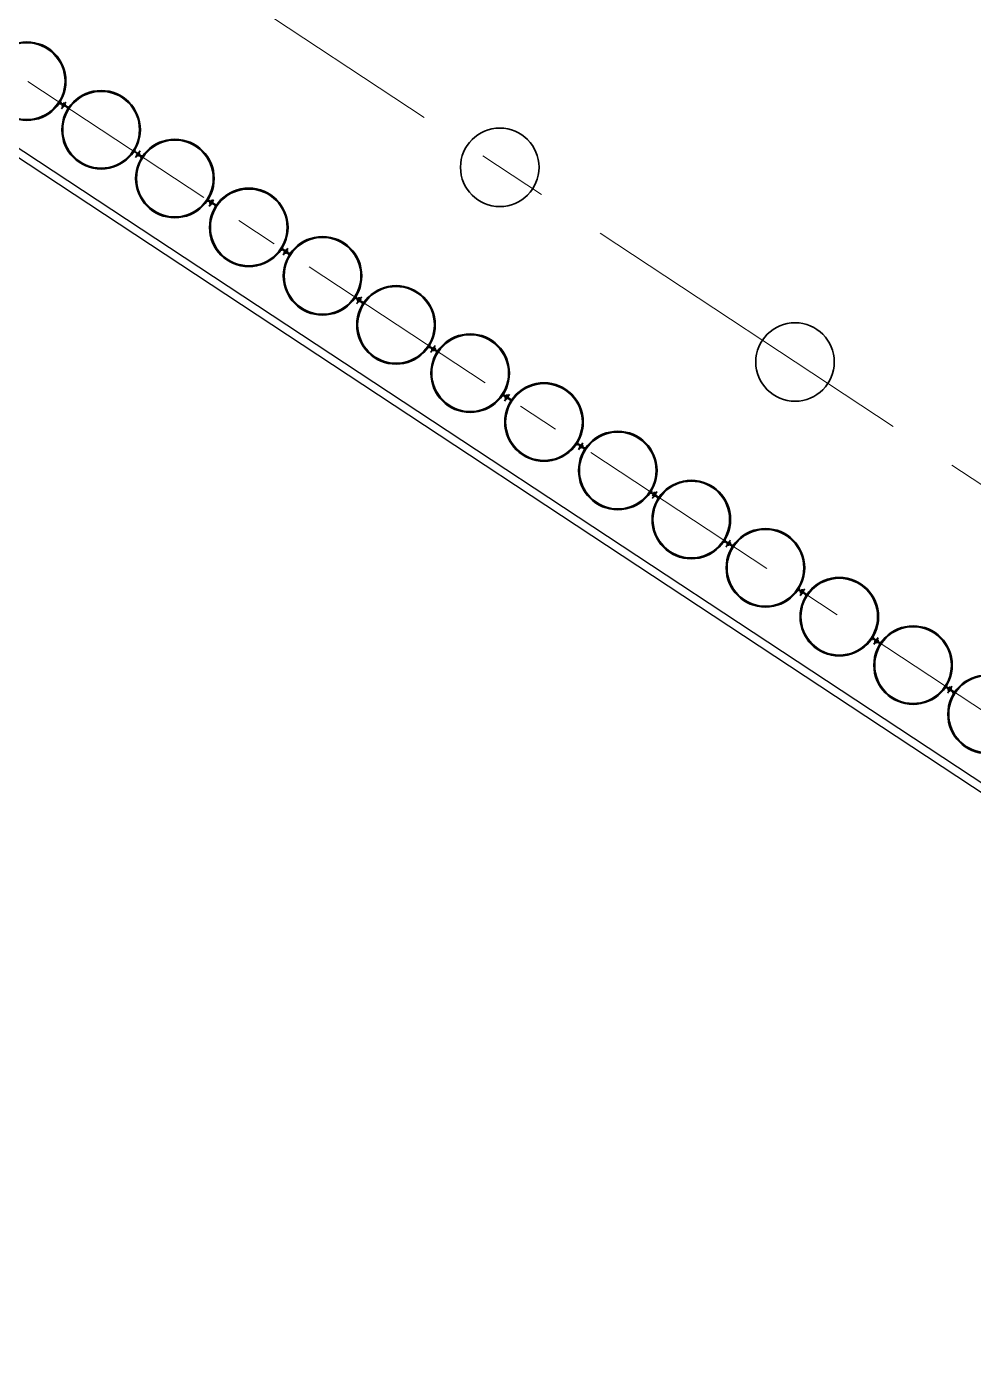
# Model space of a CAD drawing. Header units: millimetres. Extents: x 0 to 581027, y 0 to 6627194.
# Drawn here: x 580718.53 to 580735.64, y 6625587.24 to 6625611.58 of the extents above; entities that cross this region are included whole.
import ezdxf

# ---------------------------------------------------------------- set-up
doc = ezdxf.new("R2010")
doc.units = ezdxf.units.MM
doc.linetypes.add('CENTERX2', pattern=[20.32, 12.7, -2.54, 2.54, -2.54])
doc.linetypes.add('CONTINOUS', pattern=[0])
for name, color, linetype, lineweight in [('ГР_Верх_строение', 250, 'CONTINOUS', 30), ('ГР_Причал 4_фасон_проф_2415', 80, 'Continuous', 25), ('ГР_Причал 4_ШТС7_1а', 20, 'Continuous', 35), ('ГР_Причал 5_СО8', 123, 'Continuous', 35), ('ГР_Разбивочная ось', 2, 'CENTERX2', 13), ('ГР_Фасонный профиль 2415', 3, 'Continuous', 35), ('ГР_Фасонный профиль 2416', 60, 'Continuous', 35), ('ГР_ШТС1_1а', 4, 'Continuous', 35), ('ГР_ШТС2_1а', 21, 'Continuous', 35), ('ГР_ШТС3д_1а', 111, 'Continuous', 35)]:
    doc.layers.add(name, color=color, linetype=linetype, lineweight=lineweight)
doc.layers.add('Этап 5.2 верхняя бровка', color=7, linetype='Continuous')
doc.layers.add('Этап 5.2 нижняя бровка', color=7, linetype='Continuous')

msp = doc.modelspace()

# ---------------------------------------------------------------- linework, layer by layer
at = {"layer": 'Defpoints', "ltscale": 0.5, "extrusion": (-3.16225e-05, -2.58101e-05, 1), "elevation": -3.288}
for points in [[(580719.16, 6625610.1), (580719.16, 6625610.1), (580719.16, 6625610.1), (580719.16, 6625610.1), (580719.24, 6625610.22)], [(580720.5, 6625609.22), (580720.5, 6625609.22), (580720.5, 6625609.22), (580720.5, 6625609.22), (580720.58, 6625609.34)], [(580721.83, 6625608.34), (580721.83, 6625608.34), (580721.83, 6625608.34), (580721.83, 6625608.34), (580721.91, 6625608.46)], [(580723.17, 6625607.46), (580723.17, 6625607.46), (580723.17, 6625607.46), (580723.17, 6625607.46), (580723.25, 6625607.58)], [(580724.5, 6625606.58), (580724.5, 6625606.58), (580724.5, 6625606.58), (580724.5, 6625606.58), (580724.59, 6625606.7)], [(580725.84, 6625605.7), (580725.84, 6625605.7), (580725.84, 6625605.7), (580725.84, 6625605.7), (580725.92, 6625605.82)], [(580727.17, 6625604.82), (580727.17, 6625604.82), (580727.17, 6625604.82), (580727.17, 6625604.82), (580727.26, 6625604.94)], [(580728.51, 6625603.94), (580728.51, 6625603.94), (580728.51, 6625603.94), (580728.51, 6625603.94), (580728.59, 6625604.06)], [(580729.85, 6625603.06), (580729.85, 6625603.06), (580729.85, 6625603.06), (580729.85, 6625603.06), (580729.93, 6625603.18)], [(580731.18, 6625602.18), (580731.18, 6625602.18), (580731.18, 6625602.18), (580731.18, 6625602.18), (580731.26, 6625602.3)], [(580732.52, 6625601.3), (580732.52, 6625601.3), (580732.52, 6625601.3), (580732.52, 6625601.3), (580732.6, 6625601.42)], [(580733.85, 6625600.42), (580733.85, 6625600.42), (580733.85, 6625600.42), (580733.85, 6625600.42), (580733.93, 6625600.54)], [(580735.19, 6625599.54), (580735.19, 6625599.54), (580735.19, 6625599.54), (580735.19, 6625599.54), (580735.27, 6625599.66)]]:
    msp.add_lwpolyline(points, dxfattribs=at)
at = {"layer": 'Defpoints', "ltscale": 0.5, "extrusion": (-4.67312e-06, 9.10275e-06, 1), "elevation": -0.118}
for points in [[(580719.16, 6625610.1), (580719.16, 6625610.1), (580719.16, 6625610.1), (580719.16, 6625610.1), (580719.24, 6625610.22)], [(580720.5, 6625609.22), (580720.5, 6625609.22), (580720.5, 6625609.22), (580720.5, 6625609.22), (580720.58, 6625609.34)]]:
    msp.add_lwpolyline(points, dxfattribs=at)
at = {"layer": 'Defpoints', "ltscale": 0.5, "extrusion": (1.66525e-07, 4.28526e-05, 1), "elevation": 1.232}
for points in [[(580721.83, 6625608.34), (580721.83, 6625608.34), (580721.83, 6625608.34), (580721.83, 6625608.34), (580721.91, 6625608.46)], [(580723.17, 6625607.46), (580723.17, 6625607.46), (580723.17, 6625607.46), (580723.17, 6625607.46), (580723.25, 6625607.58)], [(580727.17, 6625604.82), (580727.17, 6625604.82), (580727.17, 6625604.82), (580727.17, 6625604.82), (580727.26, 6625604.94)], [(580728.51, 6625603.94), (580728.51, 6625603.94), (580728.51, 6625603.94), (580728.51, 6625603.94), (580728.59, 6625604.06)], [(580732.52, 6625601.3), (580732.52, 6625601.3), (580732.52, 6625601.3), (580732.52, 6625601.3), (580732.6, 6625601.42)], [(580733.85, 6625600.42), (580733.85, 6625600.42), (580733.85, 6625600.42), (580733.85, 6625600.42), (580733.93, 6625600.54)]]:
    msp.add_lwpolyline(points, dxfattribs=at)
at = {"layer": 'Defpoints', "ltscale": 0.5, "extrusion": (1.82928e-05, 5.32664e-05, 1), "elevation": 2.993}
for points in [[(580724.5, 6625606.58), (580724.5, 6625606.58), (580724.5, 6625606.58), (580724.5, 6625606.58), (580724.59, 6625606.7)], [(580725.84, 6625605.7), (580725.84, 6625605.7), (580725.84, 6625605.7), (580725.84, 6625605.7), (580725.92, 6625605.82)], [(580729.85, 6625603.06), (580729.85, 6625603.06), (580729.85, 6625603.06), (580729.85, 6625603.06), (580729.93, 6625603.18)], [(580731.18, 6625602.18), (580731.18, 6625602.18), (580731.18, 6625602.18), (580731.18, 6625602.18), (580731.26, 6625602.3)], [(580735.19, 6625599.54), (580735.19, 6625599.54), (580735.19, 6625599.54), (580735.19, 6625599.54), (580735.27, 6625599.66)]]:
    msp.add_lwpolyline(points, dxfattribs=at)
at = {"layer": 'ГР_Верх_строение', "color": 6, "ltscale": 10, "elevation": 0}
msp.add_lwpolyline([(580875.68, 6625540.31), (580823.2, 6625540.31), (580560.198, 6625713.617)], dxfattribs=at)
at = {"layer": 'ГР_Причал 4_фасон_проф_2415', "extrusion": (-4.67312e-06, 9.10275e-06, 1), "elevation": -0.118}
for points in [[(580719.18, 6625610.16, 0.414214), (580719.19, 6625610.15), (580719.19, 6625610.15, 0.376367), (580719.19, 6625610.15), (580719.19, 6625610.15, -0.57735), (580719.2, 6625610.16), (580719.26, 6625610.12, -0.339454), (580719.26, 6625610.11), (580719.26, 6625610.11, 0.339454), (580719.26, 6625610.1, 0.414214), (580719.27, 6625610.1, -0.135884), (580719.27, 6625610.11, -0.135884), (580719.29, 6625610.13, 0.414214), (580719.29, 6625610.13, 0.339454), (580719.27, 6625610.13), (580719.27, 6625610.13, -0.339454), (580719.27, 6625610.13), (580719.21, 6625610.17, -0.57735), (580719.21, 6625610.17), (580719.21, 6625610.17, 0.287204), (580719.21, 6625610.18), (580719.21, 6625610.18, 0.414214), (580719.2, 6625610.18)], [(580720.54, 6625609.26, -0.414214), (580720.53, 6625609.26), (580720.53, 6625609.27, -0.376367), (580720.53, 6625609.27), (580720.53, 6625609.27, 0.57735), (580720.53, 6625609.28), (580720.48, 6625609.32, 0.339454), (580720.47, 6625609.32), (580720.47, 6625609.31, -0.339454), (580720.45, 6625609.31, -0.414214), (580720.45, 6625609.32, 0.135884), (580720.47, 6625609.33, 0.135884), (580720.47, 6625609.34, -0.414214), (580720.48, 6625609.35, -0.339454), (580720.48, 6625609.33), (580720.48, 6625609.33, 0.339454), (580720.48, 6625609.33), (580720.54, 6625609.29, 0.57735), (580720.55, 6625609.29), (580720.55, 6625609.3, -0.287204), (580720.55, 6625609.3), (580720.55, 6625609.29, -0.414214), (580720.56, 6625609.28)]]:
    msp.add_lwpolyline(points, format="xyb", close=True, dxfattribs=at)
at = {"layer": 'ГР_Причал 4_ШТС7_1а', "extrusion": (-4.67312e-06, 9.10275e-06, 1)}
for radius in [0.71, 0.694]:
    msp.add_circle((580719.87, 6625609.72, -0.12), radius, dxfattribs=at)
at = {"layer": 'ГР_Причал 5_СО8', "ltscale": 100, "extrusion": (1.84014e-06, -1.21471e-06, 1)}
for centre in [(580727.08, 6625609.04, 0.11), (580732.42, 6625605.52, 0.11)]:
    msp.add_circle(centre, 0.71, dxfattribs=at)
at = {"layer": 'ГР_Разбивочная ось', "ltscale": 0.5, "elevation": 0}
msp.add_lwpolyline([(580810.55, 6625554.04), (580563.28, 6625716.98)], dxfattribs=at)
at = {"layer": 'ГР_Разбивочная ось', "ltscale": 0.3, "elevation": 0}
msp.add_lwpolyline([(580880.21, 6625541.41), (580823.53, 6625541.41), (580561.41, 6625714.14)], dxfattribs=at)
at = {"layer": 'ГР_Фасонный профиль 2415', "extrusion": (1.66525e-07, 4.28526e-05, 1), "elevation": 1.232}
for points in [[(580721.86, 6625608.4, 0.414214), (580721.86, 6625608.39), (580721.86, 6625608.39, 0.376367), (580721.86, 6625608.39), (580721.87, 6625608.39, -0.57735), (580721.87, 6625608.4), (580721.93, 6625608.36, -0.339454), (580721.93, 6625608.35), (580721.93, 6625608.35, 0.339454), (580721.93, 6625608.34, 0.414214), (580721.94, 6625608.34, -0.135884), (580721.94, 6625608.35, -0.135884), (580721.96, 6625608.37, 0.414214), (580721.96, 6625608.37, 0.339454), (580721.94, 6625608.37), (580721.94, 6625608.37, -0.339454), (580721.94, 6625608.37), (580721.88, 6625608.41, -0.57735), (580721.88, 6625608.41), (580721.88, 6625608.41, 0.287204), (580721.88, 6625608.42), (580721.88, 6625608.42, 0.414214), (580721.87, 6625608.42)], [(580723.21, 6625607.5, -0.414214), (580723.2, 6625607.5), (580723.2, 6625607.51, -0.376367), (580723.2, 6625607.51), (580723.2, 6625607.51, 0.57735), (580723.2, 6625607.52), (580723.15, 6625607.56, 0.339454), (580723.14, 6625607.56), (580723.14, 6625607.55, -0.339454), (580723.13, 6625607.55, -0.414214), (580723.12, 6625607.56, 0.135884), (580723.14, 6625607.57, 0.135884), (580723.14, 6625607.58, -0.414214), (580723.15, 6625607.59, -0.339454), (580723.15, 6625607.57), (580723.15, 6625607.57, 0.339454), (580723.15, 6625607.57), (580723.21, 6625607.53, 0.57735), (580723.22, 6625607.53), (580723.22, 6625607.54, -0.287204), (580723.22, 6625607.54), (580723.22, 6625607.53, -0.414214), (580723.23, 6625607.52)], [(580727.2, 6625604.88, 0.414214), (580727.2, 6625604.87), (580727.2, 6625604.87, 0.376367), (580727.21, 6625604.87), (580727.21, 6625604.87, -0.57735), (580727.21, 6625604.88), (580727.27, 6625604.84, -0.339454), (580727.27, 6625604.83), (580727.27, 6625604.83, 0.339454), (580727.28, 6625604.82, 0.414214), (580727.28, 6625604.82, -0.135884), (580727.29, 6625604.83, -0.135884), (580727.3, 6625604.85, 0.414214), (580727.3, 6625604.85, 0.339454), (580727.29, 6625604.85), (580727.28, 6625604.85, -0.339454), (580727.28, 6625604.85), (580727.22, 6625604.89, -0.57735), (580727.22, 6625604.89), (580727.22, 6625604.89, 0.287204), (580727.23, 6625604.9), (580727.22, 6625604.9, 0.414214), (580727.21, 6625604.9)], [(580728.56, 6625603.98, -0.414214), (580728.55, 6625603.98), (580728.54, 6625603.99, -0.376367), (580728.54, 6625603.99), (580728.55, 6625603.99, 0.57735), (580728.55, 6625604), (580728.49, 6625604.04, 0.339454), (580728.48, 6625604.04), (580728.48, 6625604.03, -0.339454), (580728.47, 6625604.03, -0.414214), (580728.47, 6625604.04, 0.135884), (580728.48, 6625604.05, 0.135884), (580728.48, 6625604.06, -0.414214), (580728.49, 6625604.07, -0.339454), (580728.49, 6625604.05), (580728.49, 6625604.05, 0.339454), (580728.49, 6625604.05), (580728.55, 6625604.01, 0.57735), (580728.56, 6625604.01), (580728.56, 6625604.02, -0.287204), (580728.56, 6625604.02), (580728.57, 6625604.01, -0.414214), (580728.57, 6625604)], [(580732.54, 6625601.36, 0.414214), (580732.54, 6625601.35), (580732.55, 6625601.35, 0.376367), (580732.55, 6625601.35), (580732.55, 6625601.35, -0.57735), (580732.56, 6625601.36), (580732.61, 6625601.32, -0.339454), (580732.61, 6625601.31), (580732.61, 6625601.31, 0.339454), (580732.62, 6625601.3, 0.414214), (580732.62, 6625601.3, -0.135884), (580732.63, 6625601.31, -0.135884), (580732.64, 6625601.33, 0.414214), (580732.64, 6625601.33, 0.339454), (580732.63, 6625601.33), (580732.63, 6625601.33, -0.339454), (580732.62, 6625601.33), (580732.56, 6625601.37, -0.57735), (580732.56, 6625601.37), (580732.57, 6625601.37, 0.287204), (580732.57, 6625601.38), (580732.56, 6625601.38, 0.414214), (580732.55, 6625601.38)], [(580733.9, 6625600.46, -0.414214), (580733.89, 6625600.46), (580733.88, 6625600.47, -0.376367), (580733.88, 6625600.47), (580733.89, 6625600.47, 0.57735), (580733.89, 6625600.48), (580733.83, 6625600.52, 0.339454), (580733.82, 6625600.52), (580733.82, 6625600.51, -0.339454), (580733.81, 6625600.51, -0.414214), (580733.81, 6625600.52, 0.135884), (580733.82, 6625600.53, 0.135884), (580733.83, 6625600.54, -0.414214), (580733.83, 6625600.55, -0.339454), (580733.84, 6625600.53), (580733.83, 6625600.53, 0.339454), (580733.84, 6625600.53), (580733.89, 6625600.49, 0.57735), (580733.9, 6625600.49), (580733.9, 6625600.5, -0.287204), (580733.9, 6625600.5), (580733.91, 6625600.49, -0.414214), (580733.91, 6625600.48)]]:
    msp.add_lwpolyline(points, format="xyb", close=True, dxfattribs=at)
at = {"layer": 'ГР_Фасонный профиль 2415', "extrusion": (1.82928e-05, 5.32664e-05, 1), "elevation": 2.993}
for points in [[(580724.53, 6625606.64, 0.414214), (580724.53, 6625606.63), (580724.53, 6625606.63, 0.376367), (580724.54, 6625606.63), (580724.54, 6625606.63, -0.57735), (580724.54, 6625606.64), (580724.6, 6625606.6, -0.339454), (580724.6, 6625606.59), (580724.6, 6625606.59, 0.339454), (580724.61, 6625606.58, 0.414214), (580724.61, 6625606.58, -0.135884), (580724.62, 6625606.59, -0.135884), (580724.63, 6625606.61, 0.414214), (580724.63, 6625606.61, 0.339454), (580724.62, 6625606.61), (580724.61, 6625606.61, -0.339454), (580724.61, 6625606.61), (580724.55, 6625606.65, -0.57735), (580724.55, 6625606.65), (580724.55, 6625606.65, 0.287204), (580724.55, 6625606.66), (580724.55, 6625606.66, 0.414214), (580724.54, 6625606.66)], [(580725.89, 6625605.74, -0.414214), (580725.87, 6625605.74), (580725.87, 6625605.75, -0.376367), (580725.87, 6625605.75), (580725.87, 6625605.75, 0.57735), (580725.87, 6625605.76), (580725.82, 6625605.8, 0.339454), (580725.81, 6625605.8), (580725.81, 6625605.79, -0.339454), (580725.8, 6625605.79, -0.414214), (580725.8, 6625605.8, 0.135884), (580725.81, 6625605.81, 0.135884), (580725.81, 6625605.82, -0.414214), (580725.82, 6625605.83, -0.339454), (580725.82, 6625605.81), (580725.82, 6625605.81, 0.339454), (580725.82, 6625605.81), (580725.88, 6625605.77, 0.57735), (580725.89, 6625605.77), (580725.89, 6625605.78, -0.287204), (580725.89, 6625605.78), (580725.9, 6625605.77, -0.414214), (580725.9, 6625605.76)], [(580729.87, 6625603.12, 0.414214), (580729.87, 6625603.11), (580729.88, 6625603.11, 0.376367), (580729.88, 6625603.11), (580729.88, 6625603.11, -0.57735), (580729.88, 6625603.12), (580729.94, 6625603.08, -0.339454), (580729.94, 6625603.07), (580729.94, 6625603.07, 0.339454), (580729.95, 6625603.06, 0.414214), (580729.95, 6625603.06, -0.135884), (580729.96, 6625603.07, -0.135884), (580729.97, 6625603.09, 0.414214), (580729.97, 6625603.09, 0.339454), (580729.96, 6625603.09), (580729.95, 6625603.09, -0.339454), (580729.95, 6625603.09), (580729.89, 6625603.13, -0.57735), (580729.89, 6625603.13), (580729.9, 6625603.13, 0.287204), (580729.9, 6625603.14), (580729.89, 6625603.14, 0.414214), (580729.88, 6625603.14)], [(580731.23, 6625602.22, -0.414214), (580731.22, 6625602.22), (580731.21, 6625602.23, -0.376367), (580731.21, 6625602.23), (580731.22, 6625602.23, 0.57735), (580731.22, 6625602.24), (580731.16, 6625602.28, 0.339454), (580731.15, 6625602.27), (580731.15, 6625602.27, -0.339454), (580731.14, 6625602.27, -0.414214), (580731.14, 6625602.28, 0.135884), (580731.15, 6625602.29, 0.135884), (580731.16, 6625602.3, -0.414214), (580731.16, 6625602.31, -0.339454), (580731.16, 6625602.29), (580731.16, 6625602.29, 0.339454), (580731.17, 6625602.29), (580731.22, 6625602.25, 0.57735), (580731.23, 6625602.25), (580731.23, 6625602.26, -0.287204), (580731.23, 6625602.26), (580731.24, 6625602.25, -0.414214), (580731.24, 6625602.24)], [(580735.21, 6625599.6, 0.414214), (580735.21, 6625599.59), (580735.22, 6625599.59, 0.376367), (580735.22, 6625599.59), (580735.22, 6625599.59, -0.57735), (580735.23, 6625599.6), (580735.28, 6625599.56, -0.339454), (580735.29, 6625599.55), (580735.28, 6625599.55, 0.339454), (580735.29, 6625599.54, 0.414214), (580735.29, 6625599.54, -0.135884), (580735.3, 6625599.55, -0.135884), (580735.31, 6625599.57, 0.414214), (580735.31, 6625599.57, 0.339454), (580735.3, 6625599.57), (580735.3, 6625599.57, -0.339454), (580735.29, 6625599.57), (580735.23, 6625599.61, -0.57735), (580735.23, 6625599.61), (580735.24, 6625599.61, 0.287204), (580735.24, 6625599.62), (580735.23, 6625599.62, 0.414214), (580735.22, 6625599.62)]]:
    msp.add_lwpolyline(points, format="xyb", close=True, dxfattribs=at)
at = {"layer": 'ГР_Фасонный профиль 2416', "extrusion": (-3.16225e-05, -2.58101e-05, 1), "elevation": -3.288}
for points in [[(580719.19, 6625610.17), (580719.18, 6625610.16, 0.414214), (580719.18, 6625610.15), (580719.19, 6625610.14, 0.482551), (580719.19, 6625610.15), (580719.2, 6625610.15, -0.414214), (580719.2, 6625610.15), (580719.2, 6625610.15, -0.414214), (580719.2, 6625610.14), (580719.2, 6625610.14, -0.414214), (580719.18, 6625610.13), (580719.18, 6625610.14, -0.296184), (580719.17, 6625610.16, 0.414214), (580719.16, 6625610.18), (580719.14, 6625610.2, 0.339454), (580719.13, 6625610.2), (580719.13, 6625610.19, -0.339454), (580719.12, 6625610.19, -0.414214), (580719.12, 6625610.2, 0.135884), (580719.13, 6625610.21, 0.135884), (580719.14, 6625610.22, -0.414214), (580719.14, 6625610.23, -0.339454), (580719.15, 6625610.21), (580719.14, 6625610.21, 0.339454), (580719.15, 6625610.21), (580719.17, 6625610.19, 0.414214), (580719.19, 6625610.2, -0.296184), (580719.21, 6625610.2), (580719.22, 6625610.19, -0.414214), (580719.22, 6625610.17), (580719.22, 6625610.17, -0.414214), (580719.21, 6625610.17), (580719.21, 6625610.17, -0.414214), (580719.21, 6625610.17), (580719.21, 6625610.18, 0.482551), (580719.21, 6625610.18), (580719.21, 6625610.18, 0.414214), (580719.19, 6625610.18)], [(580720.55, 6625609.27), (580720.55, 6625609.26, -0.414214), (580720.53, 6625609.26), (580720.53, 6625609.26, -0.482551), (580720.53, 6625609.27), (580720.53, 6625609.27, 0.414214), (580720.53, 6625609.27), (580720.53, 6625609.28, 0.414214), (580720.52, 6625609.27), (580720.52, 6625609.27, 0.414214), (580720.52, 6625609.25), (580720.53, 6625609.25, 0.296184), (580720.55, 6625609.25, -0.414214), (580720.57, 6625609.25), (580720.59, 6625609.24, -0.339454), (580720.6, 6625609.23), (580720.59, 6625609.23, 0.339454), (580720.6, 6625609.22, 0.414214), (580720.6, 6625609.22, -0.135884), (580720.61, 6625609.23, -0.135884), (580720.62, 6625609.25, 0.414214), (580720.62, 6625609.25, 0.339454), (580720.61, 6625609.25), (580720.61, 6625609.25, -0.339454), (580720.6, 6625609.25), (580720.58, 6625609.26, -0.414214), (580720.57, 6625609.28, 0.296184), (580720.56, 6625609.3), (580720.56, 6625609.31, 0.414214), (580720.54, 6625609.3), (580720.54, 6625609.3, 0.414214), (580720.54, 6625609.29), (580720.54, 6625609.29, 0.414214), (580720.55, 6625609.29), (580720.55, 6625609.3, -0.482551), (580720.55, 6625609.3), (580720.56, 6625609.3, -0.414214), (580720.56, 6625609.28)], [(580721.86, 6625608.41), (580721.85, 6625608.4, 0.414214), (580721.85, 6625608.39), (580721.86, 6625608.38, 0.482551), (580721.86, 6625608.39), (580721.87, 6625608.39, -0.414214), (580721.87, 6625608.39), (580721.87, 6625608.39, -0.414214), (580721.88, 6625608.38), (580721.88, 6625608.38, -0.414214), (580721.85, 6625608.37), (580721.85, 6625608.38, -0.296184), (580721.84, 6625608.4, 0.414214), (580721.83, 6625608.42), (580721.81, 6625608.44, 0.339454), (580721.8, 6625608.44), (580721.8, 6625608.43, -0.339454), (580721.79, 6625608.43, -0.414214), (580721.79, 6625608.44, 0.135884), (580721.8, 6625608.45, 0.135884), (580721.81, 6625608.46, -0.414214), (580721.81, 6625608.47, -0.339454), (580721.82, 6625608.45), (580721.82, 6625608.45, 0.339454), (580721.82, 6625608.45), (580721.84, 6625608.43, 0.414214), (580721.86, 6625608.44, -0.296184), (580721.88, 6625608.44), (580721.89, 6625608.43, -0.414214), (580721.89, 6625608.41), (580721.89, 6625608.41, -0.414214), (580721.88, 6625608.41), (580721.88, 6625608.41, -0.414214), (580721.88, 6625608.41), (580721.88, 6625608.42, 0.482551), (580721.88, 6625608.42), (580721.88, 6625608.42, 0.414214), (580721.86, 6625608.42)], [(580723.22, 6625607.51), (580723.22, 6625607.5, -0.414214), (580723.2, 6625607.5), (580723.2, 6625607.5, -0.482551), (580723.2, 6625607.51), (580723.2, 6625607.51, 0.414214), (580723.2, 6625607.51), (580723.2, 6625607.52, 0.414214), (580723.19, 6625607.51), (580723.19, 6625607.51, 0.414214), (580723.19, 6625607.49), (580723.2, 6625607.49, 0.296184), (580723.22, 6625607.49, -0.414214), (580723.24, 6625607.49), (580723.26, 6625607.48, -0.339454), (580723.27, 6625607.47), (580723.27, 6625607.47, 0.339454), (580723.27, 6625607.46, 0.414214), (580723.28, 6625607.46, -0.135884), (580723.28, 6625607.47, -0.135884), (580723.29, 6625607.49, 0.414214), (580723.29, 6625607.49, 0.339454), (580723.28, 6625607.49), (580723.28, 6625607.49, -0.339454), (580723.27, 6625607.49), (580723.25, 6625607.5, -0.414214), (580723.25, 6625607.52, 0.296184), (580723.24, 6625607.54), (580723.23, 6625607.55, 0.414214), (580723.21, 6625607.54), (580723.21, 6625607.54, 0.414214), (580723.21, 6625607.53), (580723.21, 6625607.53, 0.414214), (580723.22, 6625607.53), (580723.22, 6625607.54, -0.482551), (580723.22, 6625607.54), (580723.23, 6625607.54, -0.414214), (580723.23, 6625607.52)], [(580724.53, 6625606.65), (580724.52, 6625606.64, 0.414214), (580724.52, 6625606.63), (580724.53, 6625606.62, 0.482551), (580724.54, 6625606.63), (580724.54, 6625606.63, -0.414214), (580724.54, 6625606.63), (580724.54, 6625606.63, -0.414214), (580724.55, 6625606.62), (580724.55, 6625606.62, -0.414214), (580724.52, 6625606.61), (580724.52, 6625606.62, -0.296184), (580724.51, 6625606.64, 0.414214), (580724.5, 6625606.66), (580724.48, 6625606.68, 0.339454), (580724.48, 6625606.68), (580724.47, 6625606.67, -0.339454), (580724.46, 6625606.67, -0.414214), (580724.46, 6625606.68, 0.135884), (580724.47, 6625606.69, 0.135884), (580724.48, 6625606.7, -0.414214), (580724.48, 6625606.71, -0.339454), (580724.49, 6625606.69), (580724.49, 6625606.69, 0.339454), (580724.49, 6625606.69), (580724.51, 6625606.67, 0.414214), (580724.53, 6625606.68, -0.296184), (580724.56, 6625606.68), (580724.56, 6625606.67, -0.414214), (580724.57, 6625606.65), (580724.57, 6625606.65, -0.414214), (580724.55, 6625606.65), (580724.55, 6625606.65, -0.414214), (580724.55, 6625606.65), (580724.55, 6625606.66, 0.482551), (580724.55, 6625606.66), (580724.55, 6625606.66, 0.414214), (580724.54, 6625606.66)], [(580725.9, 6625605.75), (580725.89, 6625605.74, -0.414214), (580725.87, 6625605.74), (580725.87, 6625605.74, -0.482551), (580725.87, 6625605.75), (580725.87, 6625605.75, 0.414214), (580725.87, 6625605.75), (580725.87, 6625605.76, 0.414214), (580725.86, 6625605.75), (580725.86, 6625605.75, 0.414214), (580725.86, 6625605.73), (580725.87, 6625605.73, 0.296184), (580725.89, 6625605.73, -0.414214), (580725.91, 6625605.73), (580725.94, 6625605.72, -0.339454), (580725.94, 6625605.71), (580725.94, 6625605.71, 0.339454), (580725.94, 6625605.7, 0.414214), (580725.95, 6625605.7, -0.135884), (580725.95, 6625605.71, -0.135884), (580725.96, 6625605.73, 0.414214), (580725.96, 6625605.73, 0.339454), (580725.95, 6625605.73), (580725.95, 6625605.73, -0.339454), (580725.94, 6625605.73), (580725.92, 6625605.74, -0.414214), (580725.92, 6625605.76, 0.296184), (580725.91, 6625605.78), (580725.9, 6625605.79, 0.414214), (580725.88, 6625605.78), (580725.88, 6625605.78, 0.414214), (580725.88, 6625605.77), (580725.88, 6625605.77, 0.414214), (580725.89, 6625605.77), (580725.89, 6625605.78, -0.482551), (580725.89, 6625605.78), (580725.9, 6625605.78, -0.414214), (580725.9, 6625605.76)], [(580727.2, 6625604.89), (580727.19, 6625604.88, 0.414214), (580727.2, 6625604.87), (580727.2, 6625604.86, 0.482551), (580727.21, 6625604.87), (580727.21, 6625604.87, -0.414214), (580727.21, 6625604.87), (580727.21, 6625604.87, -0.414214), (580727.22, 6625604.86), (580727.22, 6625604.86, -0.414214), (580727.19, 6625604.85), (580727.19, 6625604.86, -0.296184), (580727.18, 6625604.88, 0.414214), (580727.17, 6625604.9), (580727.15, 6625604.92, 0.339454), (580727.15, 6625604.92), (580727.14, 6625604.91, -0.339454), (580727.13, 6625604.91, -0.414214), (580727.13, 6625604.92, 0.135884), (580727.14, 6625604.93, 0.135884), (580727.15, 6625604.94, -0.414214), (580727.15, 6625604.95, -0.339454), (580727.16, 6625604.93), (580727.16, 6625604.93, 0.339454), (580727.16, 6625604.93), (580727.18, 6625604.91, 0.414214), (580727.2, 6625604.92, -0.296184), (580727.23, 6625604.92), (580727.23, 6625604.91, -0.414214), (580727.24, 6625604.89), (580727.24, 6625604.89, -0.414214), (580727.23, 6625604.89), (580727.22, 6625604.89, -0.414214), (580727.22, 6625604.89), (580727.23, 6625604.9, 0.482551), (580727.22, 6625604.9), (580727.22, 6625604.9, 0.414214), (580727.21, 6625604.9)], [(580728.57, 6625603.99), (580728.56, 6625603.98, -0.414214), (580728.55, 6625603.98), (580728.54, 6625603.98, -0.482551), (580728.54, 6625603.99), (580728.54, 6625603.99, 0.414214), (580728.54, 6625603.99), (580728.54, 6625604, 0.414214), (580728.53, 6625603.99), (580728.53, 6625603.99, 0.414214), (580728.53, 6625603.97), (580728.54, 6625603.97, 0.296184), (580728.56, 6625603.97, -0.414214), (580728.58, 6625603.97), (580728.61, 6625603.96, -0.339454), (580728.61, 6625603.95), (580728.61, 6625603.95, 0.339454), (580728.61, 6625603.94, 0.414214), (580728.62, 6625603.94, -0.135884), (580728.62, 6625603.95, -0.135884), (580728.63, 6625603.97, 0.414214), (580728.63, 6625603.97, 0.339454), (580728.62, 6625603.97), (580728.62, 6625603.97, -0.339454), (580728.61, 6625603.97), (580728.59, 6625603.98, -0.414214), (580728.59, 6625604, 0.296184), (580728.58, 6625604.02), (580728.57, 6625604.03, 0.414214), (580728.55, 6625604.02), (580728.55, 6625604.02, 0.414214), (580728.55, 6625604.01), (580728.55, 6625604.01, 0.414214), (580728.56, 6625604.01), (580728.56, 6625604.02, -0.482551), (580728.57, 6625604.02), (580728.57, 6625604.02, -0.414214), (580728.57, 6625604)], [(580729.87, 6625603.13), (580729.86, 6625603.12, 0.414214), (580729.87, 6625603.11), (580729.87, 6625603.1, 0.482551), (580729.88, 6625603.11), (580729.88, 6625603.11, -0.414214), (580729.88, 6625603.11), (580729.89, 6625603.11, -0.414214), (580729.89, 6625603.1), (580729.89, 6625603.1, -0.414214), (580729.87, 6625603.09), (580729.86, 6625603.1, -0.296184), (580729.85, 6625603.12, 0.414214), (580729.85, 6625603.14), (580729.82, 6625603.16, 0.339454), (580729.82, 6625603.16), (580729.82, 6625603.15, -0.339454), (580729.8, 6625603.15, -0.414214), (580729.8, 6625603.16, 0.135884), (580729.81, 6625603.17, 0.135884), (580729.82, 6625603.18, -0.414214), (580729.83, 6625603.19, -0.339454), (580729.83, 6625603.17), (580729.83, 6625603.17, 0.339454), (580729.83, 6625603.17), (580729.85, 6625603.15, 0.414214), (580729.87, 6625603.16, -0.296184), (580729.9, 6625603.16), (580729.9, 6625603.15, -0.414214), (580729.91, 6625603.13), (580729.91, 6625603.13, -0.414214), (580729.9, 6625603.13), (580729.89, 6625603.13, -0.414214), (580729.89, 6625603.13), (580729.9, 6625603.14, 0.482551), (580729.9, 6625603.14), (580729.89, 6625603.14, 0.414214), (580729.88, 6625603.14)], [(580731.24, 6625602.23), (580731.23, 6625602.22, -0.414214), (580731.22, 6625602.22), (580731.21, 6625602.22, -0.482551), (580731.21, 6625602.23), (580731.22, 6625602.23, 0.414214), (580731.21, 6625602.23), (580731.21, 6625602.24, 0.414214), (580731.2, 6625602.23), (580731.2, 6625602.23, 0.414214), (580731.2, 6625602.21), (580731.21, 6625602.21, 0.296184), (580731.23, 6625602.21, -0.414214), (580731.26, 6625602.21), (580731.28, 6625602.2, -0.339454), (580731.28, 6625602.19), (580731.28, 6625602.19, 0.339454), (580731.28, 6625602.18, 0.414214), (580731.29, 6625602.18, -0.135884), (580731.29, 6625602.19, -0.135884), (580731.31, 6625602.21, 0.414214), (580731.3, 6625602.21, 0.339454), (580731.29, 6625602.21), (580731.29, 6625602.21, -0.339454), (580731.28, 6625602.21), (580731.26, 6625602.22, -0.414214), (580731.26, 6625602.24, 0.296184), (580731.25, 6625602.26), (580731.24, 6625602.27, 0.414214), (580731.22, 6625602.26), (580731.22, 6625602.26, 0.414214), (580731.22, 6625602.25), (580731.23, 6625602.25, 0.414214), (580731.23, 6625602.25), (580731.23, 6625602.26, -0.482551), (580731.24, 6625602.26), (580731.24, 6625602.26, -0.414214), (580731.24, 6625602.24)], [(580732.54, 6625601.37), (580732.53, 6625601.36, 0.414214), (580732.54, 6625601.35), (580732.54, 6625601.34, 0.482551), (580732.55, 6625601.35), (580732.55, 6625601.35, -0.414214), (580732.55, 6625601.35), (580732.56, 6625601.35, -0.414214), (580732.56, 6625601.34), (580732.56, 6625601.34, -0.414214), (580732.54, 6625601.33), (580732.53, 6625601.34, -0.296184), (580732.52, 6625601.36, 0.414214), (580732.52, 6625601.38), (580732.49, 6625601.4, 0.339454), (580732.49, 6625601.39), (580732.49, 6625601.39, -0.339454), (580732.47, 6625601.39, -0.414214), (580732.47, 6625601.4, 0.135884), (580732.49, 6625601.41, 0.135884), (580732.49, 6625601.42, -0.414214), (580732.5, 6625601.43, -0.339454), (580732.5, 6625601.41), (580732.5, 6625601.41, 0.339454), (580732.5, 6625601.41), (580732.52, 6625601.39, 0.414214), (580732.54, 6625601.4, -0.296184), (580732.57, 6625601.4), (580732.57, 6625601.39, -0.414214), (580732.58, 6625601.37), (580732.58, 6625601.37, -0.414214), (580732.57, 6625601.37), (580732.56, 6625601.37, -0.414214), (580732.56, 6625601.37), (580732.57, 6625601.38, 0.482551), (580732.57, 6625601.38), (580732.56, 6625601.38, 0.414214), (580732.55, 6625601.38)], [(580733.91, 6625600.47), (580733.9, 6625600.46, -0.414214), (580733.89, 6625600.46), (580733.88, 6625600.46, -0.482551), (580733.88, 6625600.47), (580733.89, 6625600.47, 0.414214), (580733.89, 6625600.47), (580733.88, 6625600.48, 0.414214), (580733.87, 6625600.47), (580733.87, 6625600.47, 0.414214), (580733.88, 6625600.45), (580733.88, 6625600.45, 0.296184), (580733.91, 6625600.45, -0.414214), (580733.93, 6625600.45), (580733.95, 6625600.44, -0.339454), (580733.95, 6625600.43), (580733.95, 6625600.43, 0.339454), (580733.95, 6625600.42, 0.414214), (580733.96, 6625600.42, -0.135884), (580733.96, 6625600.43, -0.135884), (580733.98, 6625600.45, 0.414214), (580733.98, 6625600.45, 0.339454), (580733.96, 6625600.45), (580733.96, 6625600.45, -0.339454), (580733.95, 6625600.45), (580733.93, 6625600.46, -0.414214), (580733.93, 6625600.48, 0.296184), (580733.92, 6625600.5), (580733.91, 6625600.51, 0.414214), (580733.89, 6625600.5), (580733.89, 6625600.5, 0.414214), (580733.89, 6625600.49), (580733.9, 6625600.49, 0.414214), (580733.9, 6625600.49), (580733.9, 6625600.5, -0.482551), (580733.91, 6625600.5), (580733.91, 6625600.5, -0.414214), (580733.91, 6625600.48)], [(580735.21, 6625599.61), (580735.21, 6625599.6, 0.414214), (580735.21, 6625599.59), (580735.21, 6625599.58, 0.482551), (580735.22, 6625599.59), (580735.22, 6625599.59, -0.414214), (580735.22, 6625599.59), (580735.23, 6625599.59, -0.414214), (580735.23, 6625599.58), (580735.23, 6625599.58, -0.414214), (580735.21, 6625599.57), (580735.2, 6625599.58, -0.296184), (580735.19, 6625599.6, 0.414214), (580735.19, 6625599.62), (580735.17, 6625599.64, 0.339454), (580735.16, 6625599.63), (580735.16, 6625599.63, -0.339454), (580735.14, 6625599.63, -0.414214), (580735.14, 6625599.64, 0.135884), (580735.16, 6625599.65, 0.135884), (580735.16, 6625599.66, -0.414214), (580735.17, 6625599.67, -0.339454), (580735.17, 6625599.65), (580735.17, 6625599.65, 0.339454), (580735.17, 6625599.65), (580735.19, 6625599.63, 0.414214), (580735.21, 6625599.64, -0.296184), (580735.24, 6625599.64), (580735.24, 6625599.63, -0.414214), (580735.25, 6625599.61), (580735.25, 6625599.61, -0.414214), (580735.24, 6625599.61), (580735.24, 6625599.61, -0.414214), (580735.23, 6625599.61), (580735.24, 6625599.62, 0.482551), (580735.24, 6625599.62), (580735.23, 6625599.62, 0.414214), (580735.22, 6625599.62)]]:
    msp.add_lwpolyline(points, format="xyb", close=True, dxfattribs=at)
at = {"layer": 'ГР_ШТС1_1а', "extrusion": (-3.16225e-05, -2.58101e-05, 1)}
for centre, radius in [((580718.53, 6625610.6, -3.29), 0.71), ((580718.53, 6625610.6, -3.29), 0.694), ((580721.21, 6625608.84, -3.29), 0.71), ((580721.21, 6625608.84, -3.29), 0.694), ((580723.88, 6625607.08, -3.29), 0.71), ((580723.88, 6625607.08, -3.29), 0.694), ((580726.55, 6625605.32, -3.29), 0.71), ((580726.55, 6625605.32, -3.29), 0.694), ((580729.22, 6625603.56, -3.29), 0.71), ((580729.22, 6625603.56, -3.29), 0.694), ((580731.89, 6625601.8, -3.29), 0.71), ((580731.89, 6625601.8, -3.29), 0.694), ((580734.56, 6625600.04, -3.29), 0.71), ((580734.56, 6625600.04, -3.29), 0.694)]:
    msp.add_circle(centre, radius, dxfattribs=at)
at = {"layer": 'ГР_ШТС2_1а', "extrusion": (1.82928e-05, 5.32664e-05, 1)}
for centre, radius in [((580725.21, 6625606.2, 2.99), 0.71), ((580725.21, 6625606.2, 2.99), 0.694), ((580730.55, 6625602.68, 2.99), 0.71), ((580730.55, 6625602.68, 2.99), 0.694), ((580735.9, 6625599.16, 2.99), 0.71), ((580735.9, 6625599.16, 2.99), 0.694)]:
    msp.add_circle(centre, radius, dxfattribs=at)
at = {"layer": 'ГР_ШТС3д_1а', "extrusion": (1.66525e-07, 4.28526e-05, 1)}
for centre, radius in [((580722.54, 6625607.96, 1.23), 0.71), ((580722.54, 6625607.96, 1.23), 0.694), ((580727.88, 6625604.44, 1.23), 0.71), ((580727.88, 6625604.44, 1.23), 0.694), ((580733.22, 6625600.92, 1.23), 0.71), ((580733.22, 6625600.92, 1.23), 0.694)]:
    msp.add_circle(centre, radius, dxfattribs=at)
at = {"layer": 'Этап 5.2 верхняя бровка', "color": 3, "linetype": 'Continuous', "lineweight": 30}
msp.add_lwpolyline([(580025.73, 6625725.21), (580144.31, 6625626.85), (580198.01, 6625585.68), (580306.45, 6625503.96), (580380.3, 6625452.25, -0.007042), (580424.66, 6625424.55, -0.01078), (580452.97, 6625405.43, -0.000003), (580488.81, 6625380.08, -0.000055), (580490.46, 6625378.91, -0.000083), (580499.82, 6625372.28, 0.000042), (580518.49, 6625359.07, 0.014493), (580533.47, 6625349.1, 0.004205), (580586.34, 6625316.72, 0.045482), (580608.84, 6625305.84, 0.025712), (580650.9, 6625292.46, 0.178181), (580685.89, 6625295.84, 0.112994), (580728.34, 6625329.74), (580768.13, 6625390.9), (580811.37, 6625457.98), (580825.99, 6625484.4), (580843.64, 6625527.16)], format="xyb", dxfattribs=at)
at = {"layer": 'Этап 5.2 нижняя бровка', "color": 1, "lineweight": 30}
msp.add_lwpolyline([(580034.53, 6625734.49), (580560.2, 6625713.68), (580560.18, 6625713.46), (580823.18, 6625540.15), (580784.51, 6625481.76), (580737.88, 6625410.99), (580697.72, 6625350.06), (580412.01, 6625509.64), (580025.99, 6625725.17), (580032.37, 6625730.74), (580034.53, 6625734.49)], close=True, dxfattribs=at)

doc.saveas('drawing.dxf')
